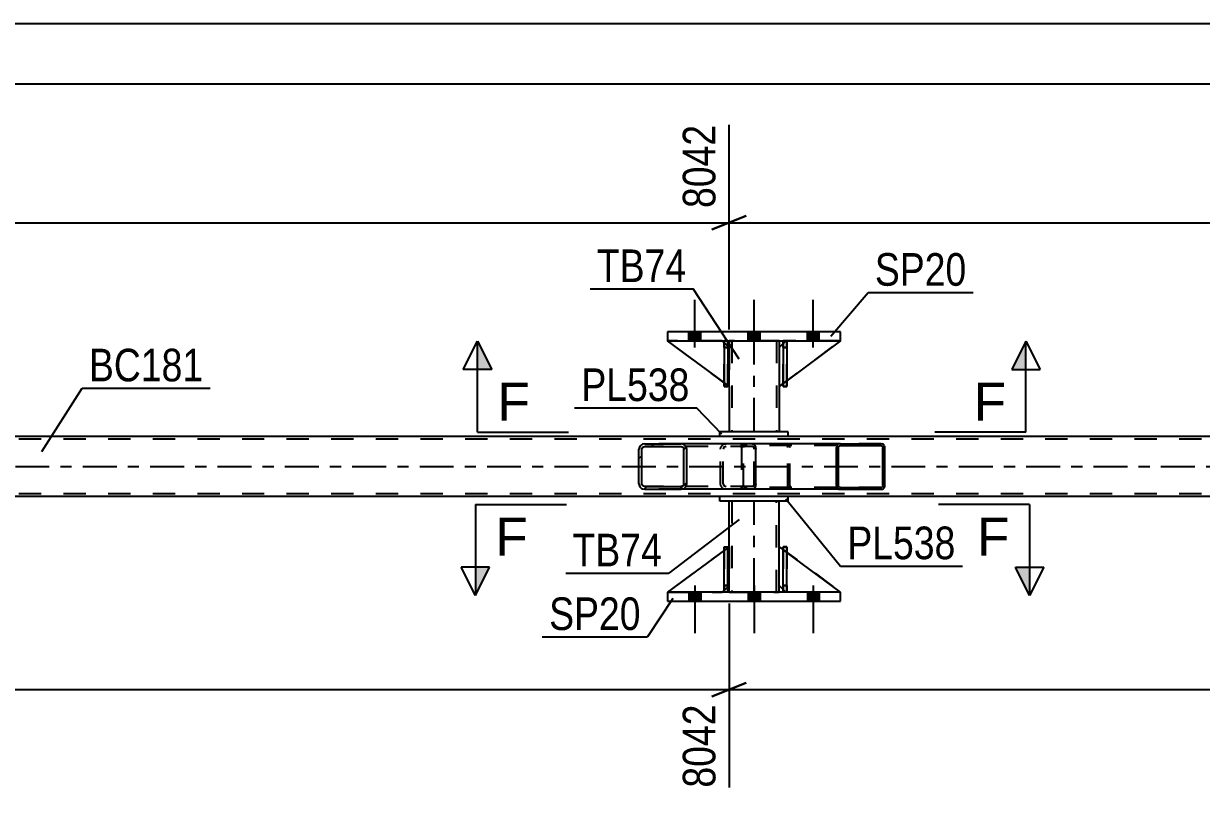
# Model space of a CAD drawing. Header units: millimetres. Extents: x 0 to 841, y 0 to 594.
# Drawn here: x 266 to 369.4, y 216.3 to 284 of the extents above; entities that cross this region are included whole.
import ezdxf

# ---------------------------------------------------------------- set-up
doc = ezdxf.new("R2010")
doc.units = ezdxf.units.MM
doc.linetypes.add('DXK_LINE_DOT2', pattern=[3.9198, 1.9599, -1.9599])
doc.linetypes.add('DXK_LINE_DOT3', pattern=[5.9187, 2.979, -0.9799, 0.9799, -0.9799])
doc.styles.add('Arial', font='ARIAL.TTF', dxfattribs={"height": 0.2})
doc.styles.add('Arial Narrow', font='ARIALN.TTF', dxfattribs={"height": 0.2})

# ---------------------------------------------------------------- blocks, each defined once
blk = doc.blocks.new('Part-318885039-5567 - 5561')
at = {"color": 7, "linetype": 'DXK_LINE_DOT2'}
for p, q in [((327.92, 238.07), (322.52, 234.07)), ((327.92, 234.67), (327.92, 238.07)), ((327.92, 238.07), (327.92, 234.67)), ((322.52, 234.07), (327.32, 234.07)), ((327.32, 234.07), (327.92, 234.67)), ((327.92, 234.67), (327.32, 234.07)), ((327.92, 234.67), (327.92, 234.67))]:
    blk.add_line(p, q, dxfattribs=at)
blk = doc.blocks.new('Part-318885039-5563 - 5561')
at = {"color": 7, "linetype": 'DXK_LINE_DOT2'}
for p, q in [((327.48, 238.07), (327.8, 238.07)), ((327.48, 234.67), (327.48, 238.07)), ((327.48, 238.07), (327.48, 234.07)), ((327.8, 238.07), (327.8, 234.67)), ((327.8, 234.07), (327.8, 237.98)), ((327.8, 234.67), (327.48, 234.67)), ((327.48, 234.07), (327.48, 234.67)), ((327.8, 234.07), (327.48, 234.07)), ((327.8, 234.67), (327.8, 234.07)), ((327.8, 234.07), (327.8, 234.07))]:
    blk.add_line(p, q, dxfattribs=at)
blk = doc.blocks.new('Part-318885039-5564 - 5561')
at = {"color": 7, "linetype": 'DXK_LINE_DOT2'}
for p, q in [((333, 238.07), (332.68, 238.07)), ((332.68, 234.67), (332.68, 238.07)), ((332.68, 238.07), (332.68, 234.07)), ((333, 238.07), (333, 234.67)), ((333, 234.07), (333, 238.07)), ((333, 234.67), (332.68, 234.67)), ((332.68, 234.07), (332.68, 234.67)), ((333, 234.07), (332.68, 234.07)), ((333, 234.67), (333, 234.07)), ((333, 234.07), (333, 234.07))]:
    blk.add_line(p, q, dxfattribs=at)
blk = doc.blocks.new('Part-318885039-5565 - 5561')
at = {"color": 2, "linetype": 'Continuous'}
for p, q in [((327.48, 234.07), (327.48, 238.07)), ((327.48, 238.07), (327.8, 238.07)), ((327.8, 234.07), (327.8, 238.07)), ((327.48, 234.07), (327.48, 234.07)), ((327.8, 234.07), (327.48, 234.07))]:
    blk.add_line(p, q, dxfattribs=at)
at = {"color": 7, "linetype": 'DXK_LINE_DOT2'}
for p, q in [((327.48, 238.07), (327.48, 234.67)), ((327.8, 234.67), (327.8, 238.07)), ((327.48, 234.67), (327.48, 234.07)), ((327.48, 234.67), (327.8, 234.67)), ((327.8, 234.07), (327.8, 234.67)), ((327.8, 234.07), (327.8, 234.07))]:
    blk.add_line(p, q, dxfattribs=at)
blk = doc.blocks.new('Part-318885039-5566 - 5561')
at = {"color": 2, "linetype": 'Continuous'}
for p, q in [((332.68, 234.07), (332.68, 238.07)), ((332.68, 238.07), (333, 238.07)), ((333, 234.07), (333, 238.07)), ((332.68, 234.07), (332.68, 234.07)), ((333, 234.07), (332.68, 234.07))]:
    blk.add_line(p, q, dxfattribs=at)
at = {"color": 7, "linetype": 'DXK_LINE_DOT2'}
for p, q in [((332.68, 238.07), (332.68, 234.67)), ((333, 234.67), (333, 238.07)), ((332.68, 234.67), (332.68, 234.07)), ((332.68, 234.67), (333, 234.67)), ((333, 234.07), (333, 234.67)), ((333, 234.07), (333, 234.07))]:
    blk.add_line(p, q, dxfattribs=at)
blk = doc.blocks.new('Part-318885039-5649 - 5561')
at = {"color": 7, "linetype": 'DXK_LINE_DOT2'}
for p, q in [((332.68, 255.55), (332.68, 256.15)), ((332.68, 256.15), (332.68, 256.15)), ((332.68, 256.15), (332.68, 252.15)), ((333, 256.15), (332.68, 256.15)), ((332.68, 252.15), (332.68, 255.55)), ((332.68, 255.55), (333, 255.55)), ((333, 255.55), (333, 256.15)), ((333, 252.15), (333, 256.15)), ((333, 255.55), (333, 252.15)), ((332.68, 252.15), (333, 252.15))]:
    blk.add_line(p, q, dxfattribs=at)
blk = doc.blocks.new('Part-318885039-5568 - 5561')
at = {"color": 7, "linetype": 'DXK_LINE_DOT2'}
for p, q in [((327.8, 237.98), (327.48, 237.74)), ((327.92, 234.67), (327.92, 238.07)), ((322.52, 234.07), (327.32, 234.07)), ((327.92, 234.67), (327.32, 234.07)), ((327.8, 234.54), (327.48, 234.22))]:
    blk.add_line(p, q, dxfattribs=at)
at = {"color": 2, "linetype": 'Continuous'}
for p, q in [((327.92, 238.07), (327.8, 237.98)), ((327.92, 234.67), (327.92, 238.07)), ((327.48, 237.74), (322.52, 234.07)), ((327.48, 234.22), (327.32, 234.07)), ((327.92, 234.67), (327.8, 234.54)), ((327.92, 234.67), (327.92, 234.67))]:
    blk.add_line(p, q, dxfattribs=at)
blk = doc.blocks.new('Part-318885039-5570 - 5561')
at = {"color": 7, "linetype": 'DXK_LINE_DOT2'}
for p, q in [((332.32, 234.67), (332.32, 238.07)), ((332.32, 238.07), (337.72, 234.07)), ((332.92, 234.07), (332.32, 234.67)), ((337.72, 234.07), (332.92, 234.07))]:
    blk.add_line(p, q, dxfattribs=at)
blk = doc.blocks.new('Part-318885039-5571 - 5561')
at = {"color": 2, "linetype": 'Continuous'}
for p, q in [((332.32, 234.67), (332.32, 238.07)), ((332.68, 237.81), (332.32, 238.07)), ((337.72, 234.07), (333, 237.57)), ((332.68, 234.32), (332.32, 234.67))]:
    blk.add_line(p, q, dxfattribs=at)
at = {"color": 7, "linetype": 'DXK_LINE_DOT2'}
for p, q in [((333, 237.57), (332.68, 237.81)), ((332.92, 234.07), (332.68, 234.32)), ((337.72, 234.07), (332.92, 234.07)), ((337.72, 234.07), (337.72, 234.07)), ((337.72, 234.07), (337.72, 234.07))]:
    blk.add_line(p, q, dxfattribs=at)
blk = doc.blocks.new('Part-318885039-5655 - 5561')
at = {"color": 2, "linetype": 'Continuous'}
for p, q in [((327.92, 256.15), (327.92, 255.55)), ((332.32, 256.15), (332.32, 255.55)), ((327.92, 252.15), (327.92, 248.15)), ((332.32, 252.15), (332.32, 248.15))]:
    blk.add_line(p, q, dxfattribs=at)
at = {"color": 7, "linetype": 'DXK_LINE_DOT2'}
for p, q in [((332.32, 256.15), (327.92, 256.15)), ((327.92, 255.55), (327.92, 252.15)), ((328.16, 256.15), (328.16, 248.15)), ((332.08, 256.15), (332.08, 248.15)), ((332.32, 255.55), (332.32, 252.15)), ((332.32, 248.15), (327.92, 248.15))]:
    blk.add_line(p, q, dxfattribs=at)
at = {"color": 7, "linetype": 'DXK_LINE_DOT3'}
blk.add_line((330.12, 248.15), (330.12, 256.15), dxfattribs=at)
blk = doc.blocks.new('Part-318885039-5592 - 5561')
at = {"color": 2, "linetype": 'Continuous'}
for p, q in [((327.8, 256.15), (327.48, 256.15)), ((327.48, 256.15), (327.48, 252.15)), ((327.8, 256.15), (327.8, 256.15)), ((327.8, 256.15), (327.8, 252.15)), ((327.8, 252.15), (327.48, 252.15))]:
    blk.add_line(p, q, dxfattribs=at)
at = {"color": 7, "linetype": 'DXK_LINE_DOT2'}
for p, q in [((327.48, 255.55), (327.48, 256.15)), ((327.8, 255.55), (327.48, 255.55)), ((327.48, 255.55), (327.48, 252.15)), ((327.8, 255.55), (327.8, 256.15)), ((327.8, 256.15), (327.8, 256.15)), ((327.8, 252.15), (327.8, 255.55))]:
    blk.add_line(p, q, dxfattribs=at)
blk = doc.blocks.new('Part-318885039-5593 - 5561')
at = {"color": 2, "linetype": 'Continuous'}
for p, q in [((333, 256.15), (332.68, 256.15)), ((332.68, 256.15), (332.68, 252.15)), ((333, 256.15), (333, 256.15)), ((333, 256.15), (333, 252.15)), ((333, 252.15), (332.68, 252.15))]:
    blk.add_line(p, q, dxfattribs=at)
at = {"color": 7, "linetype": 'DXK_LINE_DOT2'}
for p, q in [((332.68, 255.55), (332.68, 256.15)), ((333, 255.55), (332.68, 255.55)), ((332.68, 255.55), (332.68, 252.15)), ((333, 255.55), (333, 256.15)), ((333, 256.15), (333, 256.15)), ((333, 252.15), (333, 255.55))]:
    blk.add_line(p, q, dxfattribs=at)
blk = doc.blocks.new('Part-318885039-5594 - 5561')
at = {"color": 7, "linetype": 'DXK_LINE_DOT2'}
for p, q in [((327.92, 252.15), (322.52, 256.15)), ((322.52, 256.15), (327.32, 256.15)), ((327.32, 256.15), (327.92, 255.55)), ((327.92, 255.55), (327.32, 256.15)), ((327.92, 255.55), (327.92, 252.15)), ((327.92, 255.55), (327.92, 255.55)), ((327.92, 255.55), (327.92, 252.15))]:
    blk.add_line(p, q, dxfattribs=at)
blk = doc.blocks.new('Part-318885039-5595 - 5561')
at = {"color": 2, "linetype": 'Continuous'}
for p, q in [((327.48, 252.48), (322.52, 256.15)), ((327.48, 256), (327.32, 256.15)), ((327.92, 255.55), (327.8, 255.68)), ((327.92, 255.55), (327.92, 255.55)), ((327.92, 252.15), (327.92, 255.55)), ((327.8, 252.24), (327.92, 252.15)), ((327.92, 252.15), (327.92, 252.15))]:
    blk.add_line(p, q, dxfattribs=at)
at = {"color": 7, "linetype": 'DXK_LINE_DOT2'}
for p, q in [((327.32, 256.15), (322.52, 256.15)), ((327.32, 256.15), (327.92, 255.55)), ((327.8, 255.68), (327.48, 256)), ((327.92, 255.55), (327.92, 252.15)), ((327.8, 252.24), (327.48, 252.48))]:
    blk.add_line(p, q, dxfattribs=at)
blk = doc.blocks.new('Part-318885039-5596 - 5561')
at = {"color": 7, "linetype": 'DXK_LINE_DOT2'}
for p, q in [((332.92, 256.15), (332.32, 255.55)), ((332.32, 252.15), (337.72, 256.15)), ((332.32, 255.55), (332.32, 252.15)), ((337.72, 256.15), (332.92, 256.15))]:
    blk.add_line(p, q, dxfattribs=at)
blk = doc.blocks.new('Part-318885039-5597 - 5561')
at = {"color": 2, "linetype": 'Continuous'}
for p, q in [((332.68, 255.9), (332.32, 255.55)), ((332.32, 255.55), (332.32, 252.15)), ((337.72, 256.15), (333, 252.65)), ((332.68, 252.41), (332.32, 252.15))]:
    blk.add_line(p, q, dxfattribs=at)
at = {"color": 7, "linetype": 'DXK_LINE_DOT2'}
for p, q in [((332.92, 256.15), (332.68, 255.9)), ((337.72, 256.15), (332.92, 256.15)), ((333, 252.65), (332.68, 252.41))]:
    blk.add_line(p, q, dxfattribs=at)
blk = doc.blocks.new('Part-318885039-5616 - 5561')
at = {"linetype": 'Continuous'}
h = blk.add_hatch(dxfattribs=at)
h.set_pattern_fill('', scale=0.7, style=0, pattern_type=0)
h.set_pattern_definition([(45, (341.5863, 246.9117), (-1.57154, 1.57154), [])])
h.paths.add_polyline_path([(341.61, 246.79), (341.59, 246.91), (341.51, 247.02), (341.4, 247.08), (341.27, 247.11), (337.7, 247.11), (337.57, 247.08), (337.46, 247.02), (337.38, 246.91), (337.36, 246.79), (337.36, 243.43), (337.38, 243.31), (337.46, 243.2), (337.57, 243.13), (337.7, 243.11), (341.27, 243.11), (341.4, 243.13), (341.51, 243.2), (341.59, 243.31), (341.61, 243.43)])
h.paths.add_polyline_path([(341.43, 243.37), (341.39, 243.32), (341.34, 243.28), (341.27, 243.27), (337.7, 243.27), (337.63, 243.28), (337.58, 243.32), (337.54, 243.37), (337.53, 243.43), (337.53, 246.79), (337.54, 246.85), (337.58, 246.9), (337.63, 246.94), (337.7, 246.95), (341.27, 246.95), (341.34, 246.94), (341.39, 246.9), (341.43, 246.85), (341.44, 246.79), (341.44, 243.43)])
at = {"color": 7, "linetype": 'DXK_LINE_DOT2'}
for p, q in [((329.01, 246.79), (329.03, 246.91)), ((329.01, 246.79), (329.01, 243.43)), ((329.19, 246.85), (329.18, 246.79)), ((329.18, 243.43), (329.18, 246.79)), ((329.23, 246.9), (329.19, 246.85)), ((329.22, 247.08), (329.35, 247.11)), ((329.28, 246.94), (329.23, 246.9)), ((329.35, 246.95), (329.28, 246.94)), ((330, 247.11), (329.35, 247.11)), ((341.27, 246.95), (329.35, 246.95)), ((332.92, 247.11), (333.05, 247.08)), ((332.99, 246.94), (332.92, 246.95)), ((333.04, 246.9), (332.99, 246.94)), ((333.08, 246.85), (333.04, 246.9)), ((333.09, 246.79), (333.08, 246.85)), ((333.09, 243.43), (333.09, 246.79)), ((333.24, 246.91), (333.26, 246.79)), ((333.26, 243.43), (333.26, 246.79)), ((341.27, 247.11), (337.7, 247.11)), ((329.03, 243.31), (329.01, 243.43)), ((329.18, 243.43), (329.19, 243.37)), ((329.19, 243.37), (329.23, 243.32)), ((329.35, 243.11), (329.22, 243.13)), ((329.23, 243.32), (329.28, 243.28)), ((329.28, 243.28), (329.35, 243.27)), ((341.27, 243.27), (329.35, 243.27)), ((332.92, 243.27), (332.99, 243.28)), ((333.05, 243.13), (332.92, 243.11)), ((332.99, 243.28), (333.04, 243.32)), ((333.04, 243.32), (333.08, 243.37)), ((333.08, 243.37), (333.09, 243.43)), ((333.26, 243.43), (333.24, 243.31)), ((330, 243.11), (329.35, 243.11)), ((341.27, 243.11), (337.7, 243.11))]:
    blk.add_line(p, q, dxfattribs=at)
at = {"color": 2, "linetype": 'Continuous'}
for p, q in [((337.7, 247.11), (330, 247.11)), ((337.38, 246.91), (337.36, 246.79)), ((337.36, 243.43), (337.36, 246.79)), ((337.53, 246.79), (337.54, 246.85)), ((337.53, 243.43), (337.53, 246.79)), ((337.54, 246.85), (337.58, 246.9)), ((337.7, 247.11), (337.57, 247.08)), ((337.58, 246.9), (337.63, 246.94)), ((337.63, 246.94), (337.7, 246.95)), ((337.7, 247.11), (341.27, 247.11)), ((337.7, 246.95), (341.27, 246.95)), ((341.4, 247.08), (341.27, 247.11)), ((341.27, 246.95), (341.34, 246.94)), ((341.34, 246.94), (341.39, 246.9)), ((341.39, 246.9), (341.43, 246.85)), ((341.43, 246.85), (341.44, 246.79)), ((341.44, 243.43), (341.44, 246.79)), ((341.61, 246.79), (341.59, 246.91)), ((341.61, 243.43), (341.61, 246.79)), ((337.36, 243.43), (337.38, 243.31)), ((337.54, 243.37), (337.53, 243.43)), ((337.58, 243.32), (337.54, 243.37)), ((337.57, 243.13), (337.7, 243.11)), ((337.63, 243.28), (337.58, 243.32)), ((337.7, 243.27), (337.63, 243.28)), ((337.7, 243.27), (341.27, 243.27)), ((341.34, 243.28), (341.27, 243.27)), ((341.27, 243.11), (341.4, 243.13)), ((341.39, 243.32), (341.34, 243.28)), ((341.43, 243.37), (341.39, 243.32)), ((341.44, 243.43), (341.43, 243.37)), ((341.59, 243.31), (341.61, 243.43)), ((337.7, 243.11), (330, 243.11)), ((337.7, 243.11), (341.27, 243.11))]:
    blk.add_line(p, q, dxfattribs=at)
at = {"color": 7, "linetype": 'DXK_LINE_DOT2'}
for centre, start, end in [((329.33, 246.78), 110.7583, 155.68), ((332.94, 246.78), 24.32, 69.2417), ((329.33, 243.44), 204.32, 249.2417), ((332.94, 243.44), 290.7583, 335.68)]:
    blk.add_arc(centre, 0.331, start, end, dxfattribs=at)
at = {"color": 2, "linetype": 'Continuous'}
for centre, start, end in [((337.68, 246.78), 110.7583, 155.68), ((341.28, 246.78), 24.32, 69.2417), ((337.68, 243.44), 204.32, 249.2417), ((341.28, 243.44), 290.7583, 335.68)]:
    blk.add_arc(centre, 0.331, start, end, dxfattribs=at)
blk = doc.blocks.new('Part-318885039-5637 - 5561')
at = {"color": 2, "linetype": 'Continuous'}
for p, q in [((327.92, 238.07), (327.92, 242.07)), ((332.32, 238.07), (332.32, 242.07)), ((327.92, 234.07), (327.92, 234.67)), ((332.32, 234.07), (332.32, 234.67))]:
    blk.add_line(p, q, dxfattribs=at)
at = {"color": 7, "linetype": 'DXK_LINE_DOT2'}
for p, q in [((332.32, 242.07), (327.92, 242.07)), ((328.16, 242.07), (328.16, 234.07)), ((332.08, 234.07), (332.08, 242.07)), ((327.92, 234.67), (327.92, 238.07)), ((332.32, 234.67), (332.32, 238.07)), ((327.92, 234.07), (332.32, 234.07))]:
    blk.add_line(p, q, dxfattribs=at)
at = {"color": 7, "linetype": 'DXK_LINE_DOT3'}
blk.add_line((330.12, 234.07), (330.12, 242.07), dxfattribs=at)
blk = doc.blocks.new('Part-318885039-5632 - 5561')
at = {"color": 2, "linetype": 'Continuous'}
for p, q in [((333.12, 242.47), (327.12, 242.47)), ((327.12, 242.07), (327.12, 242.47)), ((333.12, 242.07), (333.12, 242.47)), ((333.12, 242.07), (327.12, 242.07))]:
    blk.add_line(p, q, dxfattribs=at)
blk = doc.blocks.new('Part-318885039-5642 - 5561')
at = {"color": 2, "linetype": 'Continuous'}
for p, q in [((337.72, 256.95), (322.52, 256.95)), ((322.52, 256.95), (322.52, 256.15)), ((337.72, 256.15), (337.72, 256.95)), ((322.52, 256.15), (337.72, 256.15))]:
    blk.add_line(p, q, dxfattribs=at)
blk = doc.blocks.new('Part-318885039-5647 - 5561')
at = {"color": 2, "linetype": 'Continuous'}
for p, q in [((322.52, 234.07), (322.52, 233.27)), ((337.72, 234.07), (322.52, 234.07)), ((337.72, 233.27), (337.72, 234.07)), ((322.52, 233.27), (337.72, 233.27))]:
    blk.add_line(p, q, dxfattribs=at)
blk = doc.blocks.new('Part-318885039-5648 - 5561')
at = {"color": 7, "linetype": 'DXK_LINE_DOT2'}
for p, q in [((327.48, 255.55), (327.48, 256.15)), ((327.48, 256.15), (327.48, 256.15)), ((327.48, 256.15), (327.48, 252.15)), ((327.8, 256.15), (327.48, 256.15)), ((327.48, 252.15), (327.48, 255.55)), ((327.48, 255.55), (327.8, 255.55)), ((327.8, 255.55), (327.8, 256.15)), ((327.8, 252.15), (327.8, 256.15)), ((327.8, 255.55), (327.8, 252.15)), ((327.48, 252.15), (327.8, 252.15))]:
    blk.add_line(p, q, dxfattribs=at)
blk = doc.blocks.new('Part-318885039-5668 - 5561')
at = {"linetype": 'Continuous'}
h = blk.add_hatch(dxfattribs=at)
h.set_pattern_fill('', scale=0.7, style=0, pattern_type=0)
h.set_pattern_definition([(45, (324.1624, 246.8129), (-1.57154, 1.57154), [])])
h.paths.add_polyline_path([(324.2, 246.63), (324.16, 246.81), (324.05, 246.97), (323.89, 247.07), (323.7, 247.11), (320.51, 247.11), (320.32, 247.07), (320.16, 246.97), (320.05, 246.81), (320.01, 246.63), (320.01, 243.59), (320.05, 243.41), (320.16, 243.25), (320.32, 243.15), (320.51, 243.11), (323.7, 243.11), (323.89, 243.15), (324.05, 243.25), (324.16, 243.41), (324.2, 243.59)])
h.paths.add_polyline_path([(323.93, 243.5), (323.88, 243.42), (323.79, 243.37), (323.7, 243.35), (320.51, 243.35), (320.42, 243.37), (320.34, 243.42), (320.28, 243.5), (320.26, 243.59), (320.26, 246.63), (320.28, 246.72), (320.34, 246.8), (320.42, 246.85), (320.51, 246.87), (323.7, 246.87), (323.79, 246.85), (323.88, 246.8), (323.93, 246.72), (323.95, 246.63), (323.95, 243.59)])
at = {"color": 2, "linetype": 'Continuous'}
for p, q in [((320.05, 246.81), (320.01, 246.63)), ((320.01, 243.59), (320.01, 246.63)), ((320.26, 246.63), (320.28, 246.72)), ((320.26, 243.59), (320.26, 246.63)), ((320.28, 246.72), (320.34, 246.8)), ((320.51, 247.11), (320.32, 247.07)), ((320.34, 246.8), (320.42, 246.85)), ((320.42, 246.85), (320.51, 246.87)), ((320.51, 247.11), (323.7, 247.11)), ((320.51, 246.87), (323.7, 246.87)), ((330, 247.11), (323.7, 247.11)), ((323.89, 247.07), (323.7, 247.11)), ((323.7, 246.87), (323.79, 246.85)), ((323.79, 246.85), (323.88, 246.8)), ((323.88, 246.8), (323.93, 246.72)), ((323.93, 246.72), (323.95, 246.63)), ((323.95, 243.59), (323.95, 246.63)), ((324.2, 246.63), (324.16, 246.81)), ((324.2, 243.59), (324.2, 246.63)), ((330, 247.11), (330.1, 247.07)), ((330.1, 247.07), (330.19, 246.97)), ((330.19, 246.97), (330.25, 246.81)), ((330.25, 246.81), (330.27, 246.63)), ((330.27, 243.59), (330.27, 246.63)), ((320.01, 243.59), (320.05, 243.41)), ((320.28, 243.5), (320.26, 243.59)), ((320.34, 243.42), (320.28, 243.5)), ((320.32, 243.15), (320.51, 243.11)), ((320.42, 243.37), (320.34, 243.42)), ((320.51, 243.35), (320.42, 243.37)), ((320.51, 243.35), (323.7, 243.35)), ((323.79, 243.37), (323.7, 243.35)), ((323.7, 243.11), (323.89, 243.15)), ((323.88, 243.42), (323.79, 243.37)), ((323.93, 243.5), (323.88, 243.42)), ((323.95, 243.59), (323.93, 243.5)), ((324.16, 243.41), (324.2, 243.59)), ((330.1, 243.15), (330, 243.11)), ((330.19, 243.25), (330.1, 243.15)), ((330.25, 243.41), (330.19, 243.25)), ((330.27, 243.59), (330.25, 243.41)), ((320.51, 243.11), (323.7, 243.11)), ((330, 243.11), (323.7, 243.11))]:
    blk.add_line(p, q, dxfattribs=at)
at = {"color": 7, "linetype": 'DXK_LINE_DOT2'}
for p, q in [((323.7, 247.11), (320.51, 247.11)), ((330, 246.87), (320.51, 246.87)), ((327.16, 246.63), (327.2, 246.81)), ((327.16, 243.59), (327.16, 246.63)), ((327.43, 246.72), (327.41, 246.63)), ((327.41, 243.59), (327.41, 246.63)), ((327.49, 246.8), (327.43, 246.72)), ((327.47, 247.07), (327.66, 247.11)), ((327.57, 246.85), (327.49, 246.8)), ((327.66, 246.87), (327.57, 246.85)), ((329.01, 246.87), (329.01, 247.11)), ((330.05, 246.85), (330, 246.87)), ((330.09, 246.8), (330.05, 246.85)), ((330.12, 246.72), (330.09, 246.8)), ((330.13, 246.63), (330.12, 246.72)), ((330.13, 243.59), (330.13, 246.63)), ((330, 243.35), (320.51, 243.35)), ((327.2, 243.41), (327.16, 243.59)), ((327.41, 243.59), (327.43, 243.5)), ((327.43, 243.5), (327.49, 243.42)), ((327.66, 243.11), (327.47, 243.15)), ((327.49, 243.42), (327.51, 243.41)), ((327.51, 243.41), (327.57, 243.37)), ((327.57, 243.37), (327.66, 243.35)), ((329.01, 243.11), (329.01, 243.35)), ((330, 243.35), (330.05, 243.37)), ((330.05, 243.37), (330.09, 243.42)), ((330.09, 243.42), (330.12, 243.5)), ((330.12, 243.5), (330.13, 243.59)), ((323.7, 243.11), (320.51, 243.11))]:
    blk.add_line(p, q, dxfattribs=at)
at = {"color": 2, "linetype": 'Continuous'}
for centre, start, end in [((320.5, 246.61), 111.1941, 156.1506), ((323.71, 246.61), 23.8494, 68.8059), ((320.5, 243.6), 203.8494, 248.8059), ((323.71, 243.6), 291.1941, 336.1506)]:
    blk.add_arc(centre, 0.492, start, end, dxfattribs=at)
at = {"color": 7, "linetype": 'DXK_LINE_DOT2'}
for centre, start, end in [((327.65, 246.61), 111.1941, 156.1506), ((327.65, 243.6), 203.8494, 248.8059)]:
    blk.add_arc(centre, 0.492, start, end, dxfattribs=at)
blk = doc.blocks.new('Part-318885039-5684 - 5561')
at = {"color": 2, "linetype": 'Continuous'}
for p, q in [((333.12, 248.15), (327.12, 248.15)), ((327.12, 247.75), (327.12, 248.15)), ((333.12, 247.75), (327.12, 247.75)), ((333.12, 247.75), (333.12, 248.15))]:
    blk.add_line(p, q, dxfattribs=at)
blk = doc.blocks.new('Part-318885039-5733 - 5561')
at = {"color": 7, "linetype": 'DXK_LINE_DOT2'}
for p, q in [((726.12, 247.51), (64, 247.51)), ((333.12, 247.75), (327.12, 247.75)), ((726.12, 242.71), (64, 242.71)), ((333.12, 242.47), (327.12, 242.47))]:
    blk.add_line(p, q, dxfattribs=at)
at = {"color": 2, "linetype": 'Continuous'}
for p, q in [((327.12, 247.75), (162.85, 247.75)), ((582.53, 247.75), (333.12, 247.75)), ((327.12, 242.47), (162.85, 242.47)), ((582.53, 242.47), (333.12, 242.47))]:
    blk.add_line(p, q, dxfattribs=at)
at = {"color": 7, "linetype": 'DXK_LINE_DOT3'}
blk.add_line((64, 245.11), (726.12, 245.11), dxfattribs=at)
blk = doc.blocks.new('Bolt-318885039-5779 - 5561')
at = {"linetype": 'Continuous'}
for points in [[(325.44, 234.07), (324.4, 234.07), (324.4, 233.27), (325.44, 233.27)], [(325.44, 234.07), (324.4, 234.07), (324.4, 233.27), (325.44, 233.27)], [(325.44, 234.07), (324.4, 234.07), (324.4, 233.27), (325.44, 233.27)], [(330.64, 234.07), (329.6, 234.07), (329.6, 233.27), (330.64, 233.27)], [(330.64, 234.07), (329.6, 234.07), (329.6, 233.27), (330.64, 233.27)], [(335.84, 234.07), (334.8, 234.07), (334.8, 233.27), (335.84, 233.27)], [(335.84, 234.07), (334.8, 234.07), (334.8, 233.27), (335.84, 233.27)], [(335.84, 234.07), (334.8, 234.07), (334.8, 233.27), (335.84, 233.27)]]:
    blk.add_hatch(color=1, dxfattribs=at).paths.add_polyline_path(points)
at = {"color": 1, "linetype": 'Continuous'}
for p, q in [((324.4, 234.07), (324.4, 233.27)), ((324.4, 234.07), (324.4, 233.27)), ((324.4, 234.07), (324.4, 233.27)), ((324.92, 234.67), (324.92, 230.47)), ((324.92, 234.67), (324.92, 230.47)), ((324.92, 234.67), (324.92, 230.47)), ((325.44, 234.07), (325.44, 233.27)), ((325.44, 234.07), (325.44, 233.27)), ((325.44, 234.07), (325.44, 233.27)), ((329.6, 234.07), (329.6, 233.27)), ((329.6, 234.07), (329.6, 233.27)), ((330.12, 234.67), (330.12, 230.47)), ((330.12, 234.67), (330.12, 230.47)), ((330.64, 234.07), (330.64, 233.27)), ((330.64, 234.07), (330.64, 233.27)), ((334.8, 234.07), (334.8, 233.27)), ((334.8, 234.07), (334.8, 233.27)), ((334.8, 234.07), (334.8, 233.27)), ((335.32, 234.67), (335.32, 230.47)), ((335.32, 234.67), (335.32, 230.47)), ((335.32, 234.67), (335.32, 230.47)), ((335.84, 234.07), (335.84, 233.27)), ((335.84, 234.07), (335.84, 233.27)), ((335.84, 234.07), (335.84, 233.27))]:
    blk.add_line(p, q, dxfattribs=at)
blk = doc.blocks.new('Bolt-318885039-5780 - 5561')
at = {"linetype": 'Continuous'}
for points in [[(324.4, 256.15), (325.44, 256.15), (325.44, 256.95), (324.4, 256.95)], [(324.4, 256.15), (325.44, 256.15), (325.44, 256.95), (324.4, 256.95)], [(324.4, 256.15), (325.44, 256.15), (325.44, 256.95), (324.4, 256.95)], [(329.6, 256.15), (330.64, 256.15), (330.64, 256.95), (329.6, 256.95)], [(329.6, 256.15), (330.64, 256.15), (330.64, 256.95), (329.6, 256.95)], [(334.8, 256.15), (335.84, 256.15), (335.84, 256.95), (334.8, 256.95)], [(334.8, 256.15), (335.84, 256.15), (335.84, 256.95), (334.8, 256.95)], [(334.8, 256.15), (335.84, 256.15), (335.84, 256.95), (334.8, 256.95)]]:
    blk.add_hatch(color=1, dxfattribs=at).paths.add_polyline_path(points)
at = {"color": 1, "linetype": 'Continuous'}
for p, q in [((324.92, 255.55), (324.92, 259.75)), ((324.92, 255.55), (324.92, 259.75)), ((324.92, 255.55), (324.92, 259.75)), ((330.12, 255.55), (330.12, 259.75)), ((330.12, 255.55), (330.12, 259.75)), ((335.32, 255.55), (335.32, 259.75)), ((335.32, 255.55), (335.32, 259.75)), ((335.32, 255.55), (335.32, 259.75)), ((324.4, 256.15), (324.4, 256.95)), ((324.4, 256.15), (324.4, 256.95)), ((324.4, 256.15), (324.4, 256.95)), ((325.44, 256.15), (325.44, 256.95)), ((325.44, 256.15), (325.44, 256.95)), ((325.44, 256.15), (325.44, 256.95)), ((329.6, 256.15), (329.6, 256.95)), ((329.6, 256.15), (329.6, 256.95)), ((330.64, 256.15), (330.64, 256.95)), ((330.64, 256.15), (330.64, 256.95)), ((334.8, 256.15), (334.8, 256.95)), ((334.8, 256.15), (334.8, 256.95)), ((334.8, 256.15), (334.8, 256.95)), ((335.84, 256.15), (335.84, 256.95)), ((335.84, 256.15), (335.84, 256.95)), ((335.84, 256.15), (335.84, 256.95))]:
    blk.add_line(p, q, dxfattribs=at)
blk = doc.blocks.new('StraightDimension-318885039-9322 - 5561')
at = {"color": 7, "linetype": 'Continuous'}
blk.add_line((53.78, 278.71), (736.34, 278.71), dxfattribs=at)
blk = doc.blocks.new('StraightDimension-318885039-5877 - 5561')
at = {"color": 7, "linetype": 'Continuous'}
for p, q in [((327.92, 257.15), (327.92, 275.13)), ((329.42, 267.12), (326.42, 265.92)), ((327.92, 266.52), (583.33, 266.52))]:
    blk.add_line(p, q, dxfattribs=at)
blk = doc.blocks.new('StraightDimension-318885039-5883 - 5561')
at = {"color": 7, "linetype": 'Continuous'}
for p, q in [((327.92, 257.15), (327.92, 275.13)), ((326.42, 265.92), (329.42, 267.12)), ((157.65, 266.52), (327.92, 266.52))]:
    blk.add_line(p, q, dxfattribs=at)
at = {"color": 0, "linetype": 'Continuous'}
blk.add_wipeout([(327.32, 275.73), (323.12, 275.73), (323.12, 267.22), (327.32, 267.22)], dxfattribs=at)
at = {"color": 3, "linetype": 'Continuous', "style": 'Arial Narrow'}
blk.add_text('8042', height=2.863, rotation=90.0002, dxfattribs=at).set_placement((326.72, 267.82))
blk = doc.blocks.new('StraightDimension-318885039-5890 - 5561')
at = {"color": 7, "linetype": 'Continuous'}
blk.add_line((53.14, 284.02), (736.34, 284.02), dxfattribs=at)
blk = doc.blocks.new('StraightDimension-318885039-5901 - 5561')
at = {"color": 7, "linetype": 'Continuous'}
for p, q in [((327.92, 233.07), (327.92, 216.91)), ((326.42, 224.92), (329.42, 226.12)), ((157.65, 225.52), (327.92, 225.52))]:
    blk.add_line(p, q, dxfattribs=at)
at = {"color": 0, "linetype": 'Continuous'}
blk.add_wipeout([(327.32, 224.82), (323.12, 224.82), (323.12, 216.31), (327.32, 216.31)], dxfattribs=at)
at = {"color": 3, "linetype": 'Continuous', "style": 'Arial Narrow'}
blk.add_text('8042', height=2.863, rotation=90.0002, dxfattribs=at).set_placement((326.72, 216.91))
blk = doc.blocks.new('StraightDimension-318885039-5907 - 5561')
at = {"color": 7, "linetype": 'Continuous'}
for p, q in [((327.92, 233.07), (327.92, 216.91)), ((329.42, 226.12), (326.42, 224.92)), ((327.92, 225.52), (583.33, 225.52))]:
    blk.add_line(p, q, dxfattribs=at)
blk = doc.blocks.new('Mark-318885039-5638 - 5561')
at = {"color": 30, "linetype": 'Continuous'}
for p, q in [((336.86, 256.55), (340.13, 260.39)), ((340.13, 260.39), (349.37, 260.39))]:
    blk.add_line(p, q, dxfattribs=at)
at = {"color": 0}
blk.add_wipeout([(348.77, 260.99), (348.77, 263.99), (340.73, 263.99), (340.73, 260.99)], dxfattribs=at)
blk.add_wipeout([(348.77, 260.99), (348.77, 263.99), (340.73, 263.99), (340.73, 260.99)], dxfattribs=at)
at = {"color": 3, "style": 'Arial Narrow'}
blk.add_text('SP20', height=2.863, dxfattribs=at).set_placement((340.73, 260.99))
blk = doc.blocks.new('Mark-318885039-5628 - 5561')
at = {"color": 30, "linetype": 'Continuous'}
for p, q in [((332.92, 242.26), (337.71, 236.37)), ((337.71, 236.37), (348.42, 236.37))]:
    blk.add_line(p, q, dxfattribs=at)
at = {"color": 0}
blk.add_wipeout([(347.82, 236.97), (347.82, 239.97), (338.31, 239.97), (338.31, 236.97)], dxfattribs=at)
blk.add_wipeout([(347.82, 236.97), (347.82, 239.97), (338.31, 239.97), (338.31, 236.97)], dxfattribs=at)
at = {"color": 3, "style": 'Arial Narrow'}
blk.add_text('PL538', height=2.863, dxfattribs=at).set_placement((338.31, 236.97))
blk = doc.blocks.new('Mark-318885039-5651 - 5561')
at = {"color": 30, "linetype": 'Continuous'}
for p in [(315.71, 260.71), (328.81, 254.54)]:
    blk.add_line(p, (324.76, 260.71), dxfattribs=at)
at = {"color": 0}
blk.add_wipeout([(324.16, 261.31), (324.16, 264.31), (316.31, 264.31), (316.31, 261.31)], dxfattribs=at)
blk.add_wipeout([(324.16, 261.31), (324.16, 264.31), (316.31, 264.31), (316.31, 261.31)], dxfattribs=at)
at = {"color": 3, "style": 'Arial Narrow'}
blk.add_text('TB74', height=2.863, dxfattribs=at).set_placement((316.31, 261.31))
blk = doc.blocks.new('SectionMark-318885039-6057 - 5561')
at = {"linetype": 'Continuous'}
for points in [[(305.64, 236.27), (306.89, 236.27), (305.64, 233.77)], [(353.07, 236.27), (354.32, 236.27), (354.32, 233.77)]]:
    blk.add_hatch(color=6, dxfattribs=at).paths.add_polyline_path(points)
at = {"color": 6, "linetype": 'Continuous'}
for p, q in [((305.64, 241.77), (313.64, 241.77)), ((305.64, 241.77), (305.64, 233.77)), ((354.32, 241.77), (346.32, 241.77)), ((354.32, 241.77), (354.32, 233.77)), ((305.64, 233.77), (304.39, 236.27)), ((306.89, 236.27), (304.39, 236.27)), ((305.64, 233.77), (306.89, 236.27)), ((353.07, 236.27), (355.57, 236.27)), ((354.32, 233.77), (353.07, 236.27)), ((355.57, 236.27), (354.32, 233.77))]:
    blk.add_line(p, q, dxfattribs=at)
at = {"color": 0, "linetype": 'Continuous'}
for points in [[(310.24, 237.27), (310.24, 240.77), (307.39, 240.77), (307.39, 237.27)], [(352.57, 237.27), (352.57, 240.77), (349.71, 240.77), (349.71, 237.27)]]:
    blk.add_wipeout(points, dxfattribs=at)
at = {"color": 3, "linetype": 'Continuous', "style": 'Arial'}
for p in [(307.39, 237.27), (349.71, 237.27)]:
    blk.add_text('F', height=3.34, dxfattribs=at).set_placement(p)
blk = doc.blocks.new('Mark-318885039-5633 - 5561')
at = {"color": 30, "linetype": 'Continuous'}
for p in [(328.81, 240.46), (313.57, 235.74)]:
    blk.add_line(p, (322.62, 235.74), dxfattribs=at)
at = {"color": 0}
blk.add_wipeout([(322.02, 236.34), (322.02, 239.34), (314.17, 239.34), (314.17, 236.34)], dxfattribs=at)
blk.add_wipeout([(322.02, 236.34), (322.02, 239.34), (314.17, 239.34), (314.17, 236.34)], dxfattribs=at)
at = {"color": 3, "style": 'Arial Narrow'}
blk.add_text('TB74', height=2.863, dxfattribs=at).set_placement((314.17, 236.34))
blk = doc.blocks.new('Mark-318885039-5643 - 5561')
at = {"color": 30, "linetype": 'Continuous'}
for p in [(322.98, 233.52), (311.52, 230.15)]:
    blk.add_line(p, (320.76, 230.15), dxfattribs=at)
at = {"color": 0}
blk.add_wipeout([(320.16, 230.75), (320.16, 233.75), (312.12, 233.75), (312.12, 230.75)], dxfattribs=at)
blk.add_wipeout([(320.16, 230.75), (320.16, 233.75), (312.12, 233.75), (312.12, 230.75)], dxfattribs=at)
at = {"color": 3, "style": 'Arial Narrow'}
blk.add_text('SP20', height=2.863, dxfattribs=at).set_placement((312.12, 230.75))
blk = doc.blocks.new('SectionMark-318885039-6061 - 5561')
at = {"linetype": 'Continuous'}
for points in [[(307.08, 253.63), (305.83, 253.63), (305.83, 256.13)], [(354, 253.63), (352.75, 253.63), (354, 256.13)]]:
    blk.add_hatch(color=6, dxfattribs=at).paths.add_polyline_path(points)
at = {"color": 6, "linetype": 'Continuous'}
for p, q in [((304.58, 253.63), (305.83, 256.13)), ((305.83, 248.13), (305.83, 256.13)), ((305.83, 256.13), (307.08, 253.63)), ((354, 256.13), (352.75, 253.63)), ((354, 248.13), (354, 256.13)), ((354, 256.13), (355.25, 253.63)), ((307.08, 253.63), (304.58, 253.63)), ((352.75, 253.63), (355.25, 253.63)), ((305.83, 248.13), (313.83, 248.13)), ((354, 248.13), (346, 248.13))]:
    blk.add_line(p, q, dxfattribs=at)
at = {"color": 0, "linetype": 'Continuous'}
for points in [[(310.43, 249.13), (310.43, 252.63), (307.58, 252.63), (307.58, 249.13)], [(352.25, 249.13), (352.25, 252.63), (349.4, 252.63), (349.4, 249.13)]]:
    blk.add_wipeout(points, dxfattribs=at)
at = {"color": 3, "linetype": 'Continuous', "style": 'Arial'}
for p in [(307.58, 249.13), (349.4, 249.13)]:
    blk.add_text('F', height=3.34, dxfattribs=at).set_placement(p)
blk = doc.blocks.new('Mark-318885039-5680 - 5561')
at = {"color": 30, "linetype": 'Continuous'}
for p in [(314.35, 250.26), (327.29, 247.96)]:
    blk.add_line(p, (325.05, 250.26), dxfattribs=at)
at = {"color": 0}
blk.add_wipeout([(324.45, 250.86), (324.45, 253.86), (314.95, 253.86), (314.95, 250.86)], dxfattribs=at)
blk.add_wipeout([(324.45, 250.86), (324.45, 253.86), (314.95, 253.86), (314.95, 250.86)], dxfattribs=at)
at = {"color": 3, "style": 'Arial Narrow'}
blk.add_text('PL538', height=2.863, dxfattribs=at).set_placement((314.95, 250.86))
blk = doc.blocks.new('Mark-318885039-5729 - 5561')
at = {"color": 30, "linetype": 'Continuous'}
for p, q in [((267.57, 246.44), (271.1, 251.99)), ((271.1, 251.99), (282.35, 251.99))]:
    blk.add_line(p, q, dxfattribs=at)
at = {"color": 0}
blk.add_wipeout([(281.75, 252.59), (281.75, 255.59), (271.7, 255.59), (271.7, 252.59)], dxfattribs=at)
blk.add_wipeout([(281.75, 252.59), (281.75, 255.59), (271.7, 255.59), (271.7, 252.59)], dxfattribs=at)
at = {"color": 3, "style": 'Arial Narrow'}
blk.add_text('BC181', height=2.863, dxfattribs=at).set_placement((271.7, 252.59))

msp = doc.modelspace()

# ---------------------------------------------------------------- block references
for name in ['Bolt-318885039-5780 - 5561', 'Part-318885039-5642 - 5561', 'Part-318885039-5594 - 5561', 'Part-318885039-5595 - 5561', 'Part-318885039-5592 - 5561', 'Part-318885039-5648 - 5561', 'Part-318885039-5655 - 5561', 'Part-318885039-5596 - 5561', 'Part-318885039-5597 - 5561', 'Part-318885039-5649 - 5561', 'Part-318885039-5593 - 5561', 'Part-318885039-5733 - 5561', 'Part-318885039-5684 - 5561', 'Part-318885039-5668 - 5561', 'Part-318885039-5616 - 5561', 'Part-318885039-5632 - 5561', 'Part-318885039-5637 - 5561', 'Part-318885039-5567 - 5561', 'Part-318885039-5568 - 5561', 'Part-318885039-5563 - 5561', 'Part-318885039-5565 - 5561', 'Part-318885039-5570 - 5561', 'Part-318885039-5571 - 5561', 'Part-318885039-5564 - 5561', 'Part-318885039-5566 - 5561', 'Part-318885039-5647 - 5561', 'Bolt-318885039-5779 - 5561']:
    msp.add_blockref(name, (0, 0))

# ---------------------------------------------------------------- next in the draw order: block references
for name in ['StraightDimension-318885039-9322 - 5561', 'Mark-318885039-5628 - 5561', 'StraightDimension-318885039-5901 - 5561']:
    msp.add_blockref(name, (0, 0))

# ---------------------------------------------------------------- next in the draw order: block references
for name in ['StraightDimension-318885039-5877 - 5561', 'SectionMark-318885039-6057 - 5561', 'StraightDimension-318885039-5907 - 5561']:
    msp.add_blockref(name, (0, 0))

# ---------------------------------------------------------------- next in the draw order: block references
for name in ['StraightDimension-318885039-5883 - 5561', 'Mark-318885039-5633 - 5561', 'Mark-318885039-5643 - 5561']:
    msp.add_blockref(name, (0, 0))

# ---------------------------------------------------------------- next in the draw order: block references
msp.add_blockref('StraightDimension-318885039-5890 - 5561', (0, 0))

# ---------------------------------------------------------------- next in the draw order: block references
for name in ['Mark-318885039-5651 - 5561', 'Mark-318885039-5638 - 5561', 'Mark-318885039-5729 - 5561']:
    msp.add_blockref(name, (0, 0))

# ---------------------------------------------------------------- next in the draw order: block references
msp.add_blockref('SectionMark-318885039-6061 - 5561', (0, 0))

# ---------------------------------------------------------------- next in the draw order: block references
msp.add_blockref('Mark-318885039-5680 - 5561', (0, 0))

doc.saveas('drawing.dxf')
